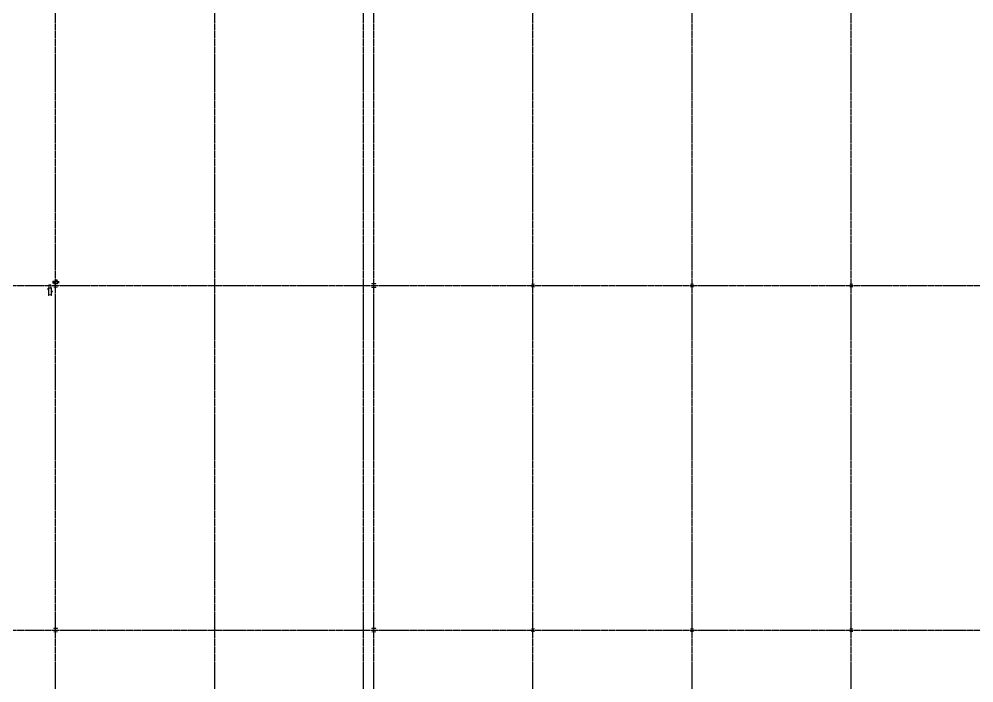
# Model space of a CAD drawing. Header units: millimetres. Extents: x -677815 to 406757, y -145898 to 39000.
# Drawn here: x 129278 to 195800, y -99673 to -53449 of the extents above; entities that cross this region are included whole.
import ezdxf

# ---------------------------------------------------------------- set-up
doc = ezdxf.new("R2010")
doc.units = ezdxf.units.MM
doc.header["$LTSCALE"] = 8
doc.linetypes.add('Xref building Toll$0$Grid Line', pattern=[22.225, 12.7, -3.175, 3.175, -3.175])
for name, color, linetype, lineweight in [('Xref building Toll$0$A-GENM', 8, 'Continuous', 9), ('Xref building Toll$0$P-SANR-FIXT', 8, 'Continuous', 9), ('Xref building Toll$0$S-COLS', 8, 'Continuous', 9)]:
    doc.layers.add(name, color=color, linetype=linetype, lineweight=lineweight)
doc.layers.add('Xref building Toll$0$S-GRID', color=8, linetype='Continuous')

# ---------------------------------------------------------------- blocks, each defined once
blk = doc.blocks.new('Xref building Toll$0$Toll Grids')
at = {"layer": 'Xref building Toll$0$S-GRID', "linetype": 'Xref building Toll$0$Grid Line'}
for p, q in [((131818, -125373.3), (131818, 36031.5)), ((142905, -125373.3), (142905, 36031.5)), ((153992, -125373.3), (153992, 36031.5)), ((165079, -125373.3), (165079, 36031.5)), ((176166, -125373.3), (176166, 36031.5)), ((187253, -125373.3), (187253, 36031.5)), ((153270, -125373.3), (153270, 35080.8)), ((-9195.8, -72000), (280997.7, -72000)), ((-9195.8, -96000), (280997.7, -96000))]:
    blk.add_line(p, q, dxfattribs=at)
blk = doc.blocks.new('Xref building Toll$0$UC-Universal Column-Column - C2_5-200UC60-1338437-MASTER GROUND FLOOR')
at = {"layer": 'Xref building Toll$0$S-COLS', "lineweight": 18}
for p, q in [((-105, 102.5), (105, 102.5)), ((-105, 88.3), (-105, 102.5)), ((-16.05, 88.3), (-105, 88.3)), ((-4.65, -76.9), (-4.65, 76.9)), ((4.65, 76.9), (4.65, -76.9)), ((105, 88.3), (16.05, 88.3)), ((105, 102.5), (105, 88.3)), ((-105, -88.3), (-16.05, -88.3)), ((-105, -102.5), (-105, -88.3)), ((105, -102.5), (-105, -102.5)), ((16.05, -88.3), (105, -88.3)), ((105, -88.3), (105, -102.5))]:
    blk.add_line(p, q, dxfattribs=at)
at = {"layer": 'Xref building Toll$0$S-COLS'}
for p, q in [((-105, 102.5), (-105, 102.5)), ((-105, 88.3), (-105, 88.3)), ((105, 102.5), (105, 102.5)), ((105, 88.3), (105, 88.3)), ((-105, -88.3), (-105, -88.3)), ((-105, -102.5), (-105, -102.5)), ((105, -88.3), (105, -88.3)), ((105, -102.5), (105, -102.5))]:
    blk.add_line(p, q, dxfattribs=at)
at = {"layer": 'Xref building Toll$0$S-COLS', "lineweight": 18}
for centre, start, end in [((-16.05, 76.9), 360, 90), ((16.05, 76.9), 90, 180), ((-16.05, -76.9), 270, 360), ((16.05, -76.9), 180, 270)]:
    blk.add_arc(centre, 11.4, start, end, dxfattribs=at)
blk = doc.blocks.new('Xref building Toll$0$UC-Universal Column-Column - C2_5-200UC60-1338438-MASTER GROUND FLOOR')
at = {"layer": 'Xref building Toll$0$S-COLS', "lineweight": 18}
for p, q in [((-105, 102.5), (105, 102.5)), ((-105, 88.3), (-105, 102.5)), ((-16.05, 88.3), (-105, 88.3)), ((-4.65, -76.9), (-4.65, 76.9)), ((4.65, 76.9), (4.65, -76.9)), ((105, 88.3), (16.05, 88.3)), ((105, 102.5), (105, 88.3)), ((-105, -88.3), (-16.05, -88.3)), ((-105, -102.5), (-105, -88.3)), ((105, -102.5), (-105, -102.5)), ((16.05, -88.3), (105, -88.3)), ((105, -88.3), (105, -102.5))]:
    blk.add_line(p, q, dxfattribs=at)
at = {"layer": 'Xref building Toll$0$S-COLS'}
for p, q in [((-105, 102.5), (-105, 102.5)), ((-105, 88.3), (-105, 88.3)), ((105, 102.5), (105, 102.5)), ((105, 88.3), (105, 88.3)), ((-105, -88.3), (-105, -88.3)), ((-105, -102.5), (-105, -102.5)), ((105, -88.3), (105, -88.3)), ((105, -102.5), (105, -102.5))]:
    blk.add_line(p, q, dxfattribs=at)
at = {"layer": 'Xref building Toll$0$S-COLS', "lineweight": 18}
for centre, start, end in [((-16.05, 76.9), 360, 90), ((16.05, 76.9), 90, 180), ((-16.05, -76.9), 270, 360), ((16.05, -76.9), 180, 270)]:
    blk.add_arc(centre, 11.4, start, end, dxfattribs=at)
blk = doc.blocks.new('Xref building Toll$0$UC-Universal Column-Column - C3_5-250UC90-1714328-MASTER GROUND FLOOR')
at = {"layer": 'Xref building Toll$0$S-COLS', "lineweight": 18}
for p, q in [((130, 128), (-130, 128)), ((-130, 128), (-130, 110.7)), ((-130, 110.7), (-16.65, 110.7)), ((-5.25, 99.3), (-5.25, -99.3)), ((5.25, -99.3), (5.25, 99.3)), ((16.65, 110.7), (130, 110.7)), ((130, 110.7), (130, 128)), ((-16.65, -110.7), (-130, -110.7)), ((-130, -110.7), (-130, -128)), ((-130, -128), (130, -128)), ((130, -110.7), (16.65, -110.7)), ((130, -128), (130, -110.7))]:
    blk.add_line(p, q, dxfattribs=at)
at = {"layer": 'Xref building Toll$0$S-COLS'}
for p, q in [((-130, 128), (-130, 128)), ((-130, 110.7), (-130, 110.7)), ((130, 128), (130, 128)), ((130, 110.7), (130, 110.7)), ((-130, -110.7), (-130, -110.7)), ((-130, -128), (-130, -128)), ((130, -110.7), (130, -110.7)), ((130, -128), (130, -128))]:
    blk.add_line(p, q, dxfattribs=at)
at = {"layer": 'Xref building Toll$0$S-COLS', "lineweight": 18}
for centre, start, end in [((-16.65, 99.3), 0, 90), ((16.65, 99.3), 90, 180), ((-16.65, -99.3), 270, 0), ((16.65, -99.3), 180, 270)]:
    blk.add_arc(centre, 11.4, start, end, dxfattribs=at)
blk = doc.blocks.new('Xref building Toll$0$UC-Universal Column-Column - C3_5-250UC90-1714329-MASTER GROUND FLOOR')
at = {"layer": 'Xref building Toll$0$S-COLS', "lineweight": 18}
for p, q in [((130, 128), (-130, 128)), ((-130, 128), (-130, 110.7)), ((-130, 110.7), (-16.65, 110.7)), ((-5.25, 99.3), (-5.25, -99.3)), ((5.25, -99.3), (5.25, 99.3)), ((16.65, 110.7), (130, 110.7)), ((130, 110.7), (130, 128)), ((-16.65, -110.7), (-130, -110.7)), ((-130, -110.7), (-130, -128)), ((-130, -128), (130, -128)), ((130, -110.7), (16.65, -110.7)), ((130, -128), (130, -110.7))]:
    blk.add_line(p, q, dxfattribs=at)
at = {"layer": 'Xref building Toll$0$S-COLS'}
for p, q in [((-130, 128), (-130, 128)), ((-130, 110.7), (-130, 110.7)), ((130, 128), (130, 128)), ((130, 110.7), (130, 110.7)), ((-130, -110.7), (-130, -110.7)), ((-130, -128), (-130, -128)), ((130, -110.7), (130, -110.7)), ((130, -128), (130, -128))]:
    blk.add_line(p, q, dxfattribs=at)
at = {"layer": 'Xref building Toll$0$S-COLS', "lineweight": 18}
for centre, start, end in [((-16.65, 99.3), 0, 90), ((16.65, 99.3), 90, 180), ((-16.65, -99.3), 270, 0), ((16.65, -99.3), 180, 270)]:
    blk.add_arc(centre, 11.4, start, end, dxfattribs=at)
blk = doc.blocks.new('Xref building Toll$0$HYD-SINGLE HEAD - Standard-1800782-MASTER GROUND FLOOR')
at = {"layer": 'Xref building Toll$0$A-GENM'}
for p, q in [((186, 12), (-14, 12)), ((-14, 12), (-14, -128)), ((-14, -128), (-14, 12)), ((186, 12), (186, -128)), ((186, -128), (186, 12)), ((231, 71), (231, 54)), ((236, 54), (236, -4)), ((296, -4), (296, 54)), ((301, 54), (301, 71)), ((390, 12), (390, -128)), ((400, 12), (400, 12)), ((400, 12), (400, 12)), ((410, -128), (410, 12)), ((-14, -128), (186, -128)), ((217, -8), (186, -8)), ((186, -108), (186, -8)), ((186, -8), (186, -108)), ((186, -108), (217, -108)), ((217, -8), (217, -58)), ((217, -58), (217, -8)), ((217, -58), (217, -108)), ((217, -108), (217, -58)), ((347, -8), (315, -8)), ((315, -58), (315, -8)), ((315, -8), (315, -58)), ((315, -108), (315, -58)), ((315, -58), (315, -108)), ((315, -108), (347, -108)), ((347, -108), (347, -8)), ((347, -8), (347, -108)), ((367, -28), (347, -28)), ((347, -88), (347, -28)), ((347, -28), (347, -88)), ((347, -88), (367, -88)), ((367, -88), (367, -28)), ((367, -28), (367, -88)), ((400, -48), (367, -48)), ((367, -68), (367, -48)), ((367, -48), (367, -68)), ((367, -68), (400, -68)), ((400, -48), (400, -68)), ((400, -68), (400, -48)), ((400, -128), (400, -128)), ((400, -128), (400, -128))]:
    blk.add_line(p, q, dxfattribs=at)
at = {"layer": 'Xref building Toll$0$A-GENM', "flags": 128}
for points in [[(217, -8), (282, 10), (315, -8)], [(390, -128), (390, -96), (390, -29), (390, 11), (390, 12)], [(390, 12), (390, -21), (390, -88), (390, -128), (390, -128)], [(410, 12), (410, -21), (410, -88), (410, -128), (410, -128)], [(410, -128), (410, -96), (410, -29), (410, 11), (410, 12)], [(315, -108), (251, -127), (217, -108)]]:
    blk.add_lwpolyline(points, dxfattribs=at)
at = {"layer": 'Xref building Toll$0$A-GENM'}
for centre, radius, start, end in [((86, -58), 60, 90, 270), ((86, -58), 60, 270, 90), ((86, -58), 50, 90, 270), ((86, -58), 50, 90, 270), ((86, -58), 50, 270, 90), ((86, -58), 50, 270, 90), ((400, -58), 10, 90, 270), ((400, -58), 10, 90, 270), ((400, -58), 10, 270, 90), ((400, -58), 10, 270, 90)]:
    blk.add_arc(centre, radius, start, end, dxfattribs=at)
for centre, major_axis, start_param, end_param in [((266, 71), (35, 0), 0, 3.141593), ((266, 54), (35, 0), 0, 3.141593), ((266, 71), (35, 0), 3.141593, 6.283185), ((266, 54), (35, 0), 3.141593, 6.283185), ((266, 54), (30, 0), 0, 3.141593), ((266, 54), (30, 0), 3.141593, 6.283185), ((266, -4), (30, 0), 0, 3.141593), ((266, -4), (30, 0), 3.141593, 6.283185)]:
    blk.add_ellipse(centre, major_axis=major_axis, ratio=0.5, start_param=start_param, end_param=end_param, dxfattribs=at)
for points in [[(86, 2), (83, 1), (79, 1), (74, 0), (71, -1), (69, -1), (67, -2), (64, -3), (61, -4), (58, -6), (56, -7), (53, -8), (51, -10), (46, -14), (42, -18), (37, -25), (33, -31), (31, -36), (29, -40), (28, -45), (27, -49), (27, -54), (26, -58), (27, -63), (27, -69), (29, -75), (31, -81), (32, -85), (34, -88), (37, -93), (42, -99), (46, -103), (50, -106), (52, -108), (54, -109), (56, -110), (58, -111), (61, -113), (64, -114), (67, -115), (69, -116), (71, -116), (74, -117), (79, -118), (83, -118), (86, -118)], [(86, -118), (90, -118), (94, -118), (99, -117), (102, -116), (104, -116), (106, -115), (109, -114), (112, -113), (115, -111), (117, -110), (119, -109), (122, -107), (126, -103), (131, -99), (136, -92), (140, -86), (142, -81), (144, -76), (145, -72), (146, -68), (146, -63), (146, -58), (146, -54), (146, -48), (144, -42), (142, -36), (141, -32), (139, -29), (136, -24), (131, -18), (126, -14), (123, -11), (121, -9), (119, -8), (117, -7), (115, -6), (112, -4), (109, -3), (106, -2), (104, -1), (102, -1), (99, 0), (94, 1), (90, 1), (86, 2)]]:
    blk.add_open_spline(points, degree=3, knots=[0, 0, 0, 0, 0.045455, 0.068182, 0.079545, 0.090909, 0.102273, 0.113636, 0.136364, 0.159091, 0.170455, 0.181818, 0.204545, 0.227273, 0.272727, 0.318182, 0.363636, 0.386364, 0.409091, 0.431818, 0.454545, 0.477273, 0.5, 0.522727, 0.545455, 0.590909, 0.613636, 0.636364, 0.659091, 0.681818, 0.727273, 0.772727, 0.795455, 0.806818, 0.818182, 0.829545, 0.840909, 0.863636, 0.886364, 0.897727, 0.909091, 0.920455, 0.931818, 0.954545, 1, 1, 1, 1], dxfattribs=at)
blk = doc.blocks.new('Xref building Toll$0$FHD_Standard - 01 - Standard-V437-MASTER GROUND FLOOR')
at = {"layer": 'Xref building Toll$0$A-GENM'}
for p, q in [((186, 128), (-14, 128)), ((-14, -12), (-14, 128)), ((186, 128), (186, -12)), ((217, 108), (186, 108)), ((186, 8), (217, 8)), ((217, 108), (217, 107)), ((217, 58), (217, 108)), ((217, 8), (217, 58)), ((217, 10), (217, 8)), ((228, 59), (228, 59)), ((410, 166), (411, 166)), ((411, 166), (441, 166)), ((430, 217), (415, 181)), ((419, 179), (415, 181)), ((415, 181), (419, 179)), ((419, 179), (433, 216)), ((441, 178), (419, 164)), ((427, 165), (441, 173)), ((451, 232), (431, 220)), ((431, 220), (431, 197)), ((431, 197), (451, 185)), ((451, 227), (435, 218)), ((435, 218), (435, 199)), ((435, 199), (451, 190)), ((435, 178), (435, 168)), ((439, 181), (439, 164)), ((451, 168), (440, 168)), ((441, 191), (441, 181)), ((441, 181), (451, 181)), ((462, 192), (445, 181)), ((471, 220), (451, 232)), ((467, 218), (451, 227)), ((451, 190), (467, 199)), ((451, 185), (471, 197)), ((451, 181), (462, 181)), ((463, 168), (451, 168)), ((453, 181), (464, 189)), ((461, 181), (461, 191)), ((464, 164), (464, 181)), ((467, 199), (467, 218)), ((467, 168), (467, 178)), ((471, 197), (471, 220)), ((-14, -12), (186, -12)), ((231, -54), (231, -71)), ((236, -40), (236, -54)), ((296, -54), (296, -40)), ((301, -71), (301, -54)), ((451, -41), (374, -41)), ((529, -41), (451, -41))]:
    blk.add_line(p, q, dxfattribs=at)
at = {"layer": 'Xref building Toll$0$A-GENM', "flags": 128}
for points in [[(218, 69), (218, 70), (218, 70), (218, 70)], [(218, 68), (218, 68), (218, 69), (218, 69), (218, 69)], [(226, 79), (226, 79), (227, 79), (227, 79), (227, 79), (228, 79), (228, 79)], [(228, 59), (228, 59), (227, 59), (227, 59), (226, 59), (226, 59)], [(464, 189), (465, 189), (466, 190), (467, 190), (467, 191), (468, 192), (469, 192), (469, 193), (470, 194), (470, 195), (471, 195), (471, 196), (472, 197), (472, 198), (473, 199), (473, 199), (474, 200), (474, 201), (474, 202), (474, 203), (475, 204), (475, 205), (475, 206), (475, 207), (475, 208), (475, 209), (475, 210), (475, 211), (475, 211), (475, 212), (474, 213), (474, 214), (474, 215), (474, 216), (473, 217), (473, 218), (473, 219), (472, 219), (472, 220), (471, 221), (471, 222), (470, 223), (470, 223), (469, 224), (468, 225), (468, 225), (467, 226), (466, 227), (466, 227), (465, 228), (464, 228), (463, 229), (462, 229), (462, 230), (461, 230), (460, 230), (459, 231), (458, 231), (457, 231), (456, 231), (455, 232), (454, 232), (453, 232), (452, 232), (452, 232), (451, 232), (450, 232), (449, 232), (448, 232), (447, 232), (446, 231), (445, 231), (444, 231), (443, 230), (442, 230), (442, 230), (441, 229), (440, 229), (439, 228), (438, 228), (437, 227), (437, 227), (436, 226), (435, 226), (435, 225), (434, 224), (433, 223), (433, 223), (432, 222), (432, 221), (431, 220), (431, 220), (430, 219), (430, 218), (430, 217)], [(433, 216), (434, 216), (434, 217), (434, 218), (435, 219), (435, 219), (436, 220), (436, 220), (437, 221), (437, 222), (438, 222), (438, 223), (439, 223), (439, 224), (440, 224), (441, 225), (441, 225), (442, 225), (443, 226), (443, 226), (444, 227), (445, 227), (446, 227), (446, 227), (447, 227), (448, 228), (449, 228), (449, 228), (450, 228), (451, 228), (452, 228), (452, 228), (453, 228), (454, 228), (455, 228), (456, 228), (456, 227), (457, 227), (458, 227), (459, 227), (459, 226), (460, 226), (461, 226), (461, 225), (462, 225), (463, 224), (463, 224), (464, 224), (464, 223), (465, 222), (466, 222), (466, 221), (467, 221), (467, 220)], [(435, 208), (435, 208), (435, 208), (435, 208), (435, 208), (435, 208), (435, 208), (435, 207), (435, 207), (435, 207), (435, 206), (435, 206), (435, 205), (435, 205), (435, 204), (435, 203), (435, 203), (435, 202), (435, 201), (435, 200), (435, 199), (435, 198), (435, 198), (435, 197), (435, 196), (435, 195), (435, 194), (435, 193), (435, 192), (435, 190), (435, 189), (435, 188), (435, 187), (435, 186), (435, 185), (435, 184), (435, 182), (435, 181), (435, 180), (435, 179), (435, 178)], [(467, 197), (467, 196), (466, 196), (466, 195), (465, 194), (464, 194), (464, 193), (463, 193), (463, 193), (462, 192)], [(467, 178), (467, 180), (467, 181), (467, 182), (467, 183), (467, 184), (467, 186), (467, 187), (467, 188), (467, 189), (467, 190), (467, 191), (467, 192), (467, 193), (467, 194), (467, 195), (467, 196), (467, 197), (467, 198), (467, 199), (467, 200), (467, 201), (467, 202), (467, 202), (467, 203), (467, 204), (467, 204), (467, 205), (467, 205), (467, 206), (467, 206), (467, 207), (467, 207), (467, 208), (467, 208), (467, 208), (467, 208), (467, 208), (467, 208), (467, 208)], [(468, 219), (468, 219), (468, 218), (469, 217), (469, 217), (469, 216), (470, 215), (470, 215), (470, 214), (470, 213), (471, 212), (471, 212), (471, 211), (471, 210), (471, 209), (471, 208), (471, 208), (471, 207), (471, 206), (471, 205), (471, 205), (470, 204), (470, 203), (470, 202), (470, 202), (469, 201), (469, 200), (469, 199), (468, 199), (468, 198), (468, 197)]]:
    blk.add_lwpolyline(points, dxfattribs=at)
at = {"layer": 'Xref building Toll$0$A-GENM'}
for start, end in [(360, 180), (180, 360)]:
    blk.add_arc((451, 208), 12.5, start, end, dxfattribs=at)
for centre, major_axis, start_param, end_param in [((266, -54), (35, 0), 2.617994, 3.141593), ((266, -54), (-35, 0), 0, 3.141593), ((266, -71), (-35, 0), 5.759587, 6.283185), ((266, -71), (-35, 0), 0, 3.141593), ((266, -54), (30, 0), 2.879793, 3.141593), ((266, -54), (-30, 0), 0, 3.141593), ((266, -54), (30, 0), 0, 0.261799), ((266, -54), (-35, 0), 3.141593, 3.665191), ((266, -71), (35, 0), 0, 0.523599)]:
    blk.add_ellipse(centre, major_axis=major_axis, ratio=0.5, start_param=start_param, end_param=end_param, dxfattribs=at)
at = {"layer": 'Xref building Toll$0$P-SANR-FIXT'}
for p, q in [((724, 164), (183, 164)), ((183, 164), (183, 139)), ((183, 139), (218, 139)), ((218, 139), (218, -15)), ((689, 139), (218, 139)), ((689, -15), (689, 139)), ((689, 139), (724, 139)), ((724, 139), (724, 164)), ((218, -15), (183, -15)), ((183, -15), (183, -40)), ((183, -40), (724, -40)), ((689, -15), (218, -15)), ((724, -15), (689, -15)), ((724, -40), (724, -15))]:
    blk.add_line(p, q, dxfattribs=at)
blk = doc.blocks.new('Xref building Toll$0$building block 28092016')
at = {"layer": 'Xref building Toll$0$A-GENM', "rotation": 270}
blk.add_blockref('Xref building Toll$0$FHD_Standard - 01 - Standard-V437-MASTER GROUND FLOOR', (853912, -743469), dxfattribs=at)
at = {"layer": 'Xref building Toll$0$A-GENM'}
blk.add_blockref('Xref building Toll$0$HYD-SINGLE HEAD - Standard-1800782-MASTER GROUND FLOOR', (854181, -743199), dxfattribs=at)
at = {"layer": 'Xref building Toll$0$S-COLS'}
for name, p in [('Xref building Toll$0$UC-Universal Column-Column - C3_5-250UC90-1714329-MASTER GROUND FLOOR', (854368, -743498)), ('Xref building Toll$0$UC-Universal Column-Column - C3_5-250UC90-1714329-MASTER GROUND FLOOR', (876542, -743499)), ('Xref building Toll$0$UC-Universal Column-Column - C3_5-250UC90-1714328-MASTER GROUND FLOOR', (854368, -767498)), ('Xref building Toll$0$UC-Universal Column-Column - C3_5-250UC90-1714328-MASTER GROUND FLOOR', (876542, -767499))]:
    blk.add_blockref(name, p, dxfattribs=at)
at = {"layer": 'Xref building Toll$0$S-COLS', "rotation": 180}
for name, p in [('Xref building Toll$0$UC-Universal Column-Column - C2_5-200UC60-1338438-MASTER GROUND FLOOR', (887629, -743499)), ('Xref building Toll$0$UC-Universal Column-Column - C2_5-200UC60-1338438-MASTER GROUND FLOOR', (898716, -743499)), ('Xref building Toll$0$UC-Universal Column-Column - C2_5-200UC60-1338438-MASTER GROUND FLOOR', (909803, -743499)), ('Xref building Toll$0$UC-Universal Column-Column - C2_5-200UC60-1338437-MASTER GROUND FLOOR', (887629, -767499)), ('Xref building Toll$0$UC-Universal Column-Column - C2_5-200UC60-1338437-MASTER GROUND FLOOR', (898716, -767499)), ('Xref building Toll$0$UC-Universal Column-Column - C2_5-200UC60-1338437-MASTER GROUND FLOOR', (909803, -767499))]:
    blk.add_blockref(name, p, dxfattribs=at)
blk = doc.blocks.new('Xref building Toll')
for name, p in [('Xref building Toll$0$Toll Grids', (0, 0)), ('Xref building Toll$0$building block 28092016', (-722550, 671499))]:
    blk.add_blockref(name, p)

msp = doc.modelspace()

# ---------------------------------------------------------------- block references
msp.add_blockref('Xref building Toll', (0, 0))

doc.saveas('drawing.dxf')
